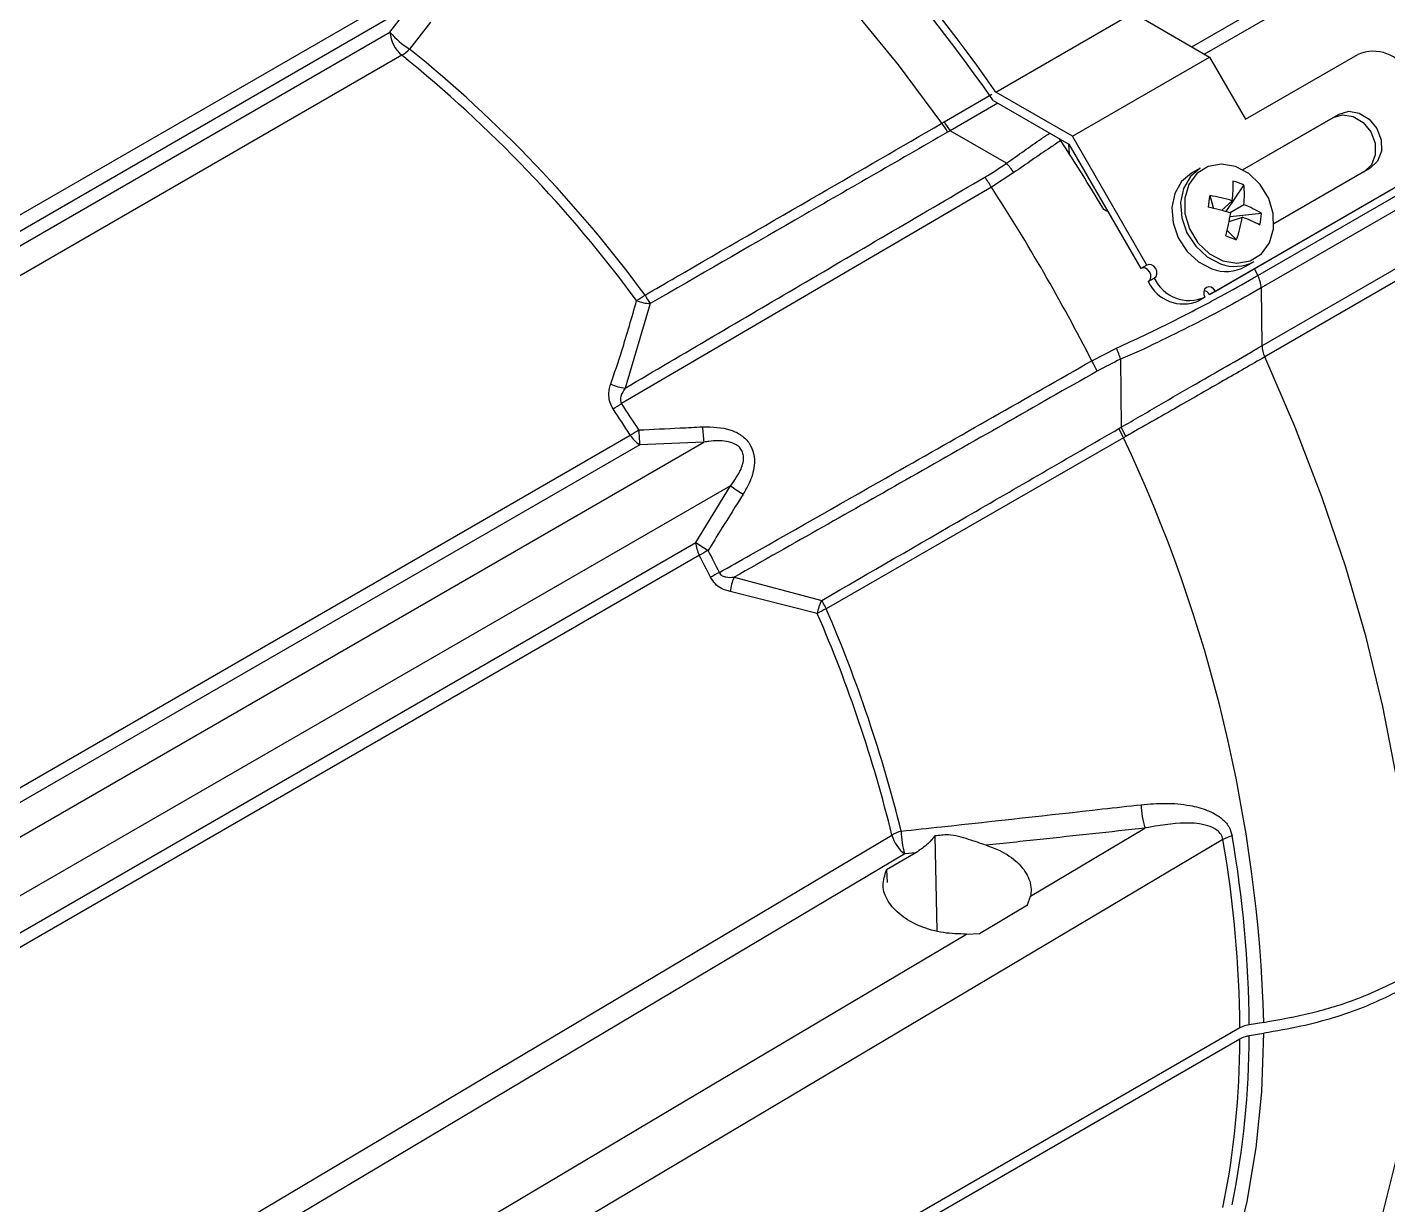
# Model space of a CAD drawing. Extents: x 17.3 to 113.1, y 4.8 to 84.5.
# Drawn here: x 78.731 to 82.8, y 63.923 to 67.445 of the extents above; entities that cross this region are included whole.
import ezdxf

# ---------------------------------------------------------------- set-up
doc = ezdxf.new("R2010")
doc.units = 0
doc.header["$MEASUREMENT"] = 0
doc.layers.add('OBJECT', color=7, linetype='CONTINUOUS')

msp = doc.modelspace()

# ---------------------------------------------------------------- linework, layer by layer
at = {"layer": 'OBJECT'}
for p, q in [((82.2138, 67.3862), (82.7302, 67.6843)), ((82.7582, 67.6565), (82.2519, 67.3642)), ((76.818, 65.7923), (79.9469, 67.5985)), ((76.8384, 65.7557), (79.8781, 67.5105)), ((79.8156, 67.4301), (79.8781, 67.5105)), ((81.6279, 67.2509), (82.038, 67.4877)), ((82.038, 67.4877), (82.2666, 67.3557)), ((76.8362, 65.7101), (79.8156, 67.4301)), ((79.937, 67.46), (79.8744, 67.3797)), ((79.8514, 67.361), (76.8681, 65.6388)), ((81.8565, 67.1189), (82.2666, 67.3557)), ((82.2666, 67.3557), (82.3741, 67.1696)), ((82.3741, 67.1696), (82.7099, 67.3635)), ((81.4734, 67.1617), (81.616, 67.2452)), ((81.6197, 67.2263), (81.8459, 67.0956)), ((81.8565, 67.1189), (81.6279, 67.2509)), ((82.3653, 67.0184), (82.654, 67.1851)), ((82.636, 67.1747), (82.654, 67.1851)), ((81.4666, 67.1578), (81.4734, 67.1617)), ((82.3653, 67.0184), (82.636, 67.1747)), ((81.6591, 67.0381), (81.4906, 67.1354)), ((81.8221, 67.1059), (81.8169, 67.1124)), ((82.0789, 66.7336), (81.8565, 67.1189)), ((81.8459, 67.0956), (82.0609, 66.7232)), ((82.4109, 66.7025), (83.0848, 67.0915)), ((82.2388, 67.0234), (82.2127, 67.0083)), ((83.0949, 67.0542), (82.421, 66.6652)), ((82.7475, 67.0232), (82.4588, 66.8565)), ((81.6819, 67.0103), (81.6144, 66.9667)), ((82.2665, 66.6456), (82.8919, 67.0067)), ((82.2845, 66.656), (82.9099, 67.0171)), ((81.6144, 66.9667), (80.5086, 66.3194)), ((82.2674, 66.9413), (82.2786, 66.9031)), ((82.3695, 66.9736), (82.3153, 66.8935)), ((82.3028, 66.897), (82.3349, 66.9262)), ((82.3698, 66.9141), (82.3281, 66.8897)), ((82.3254, 66.8643), (82.3649, 66.877)), ((82.4219, 66.8879), (82.328, 66.8776)), ((82.3478, 66.8096), (82.3194, 66.8374)), ((82.4236, 66.4924), (83.0223, 66.838)), ((82.0789, 66.7336), (82.0609, 66.7232)), ((82.3737, 66.7294), (82.3999, 66.7445)), ((82.0834, 66.6843), (82.1014, 66.6947)), ((82.4005, 66.723), (82.4109, 66.7025)), ((82.8358, 66.6922), (82.4318, 66.459)), ((82.2845, 66.656), (82.2665, 66.6456)), ((82.421, 66.6652), (82.4236, 66.4924)), ((80.5943, 66.6187), (80.5195, 66.3659)), ((82.2523, 66.6374), (82.2343, 66.627)), ((82.2343, 66.627), (82.2347, 66.6272)), ((82.2347, 66.6272), (82.2527, 66.6376)), ((82.2523, 66.6374), (82.2527, 66.6376)), ((81.9146, 66.4474), (81.9885, 66.485)), ((82.0007, 66.452), (82.0023, 66.2485)), ((77.763, 64.6253), (80.5341, 66.225)), ((77.8871, 64.5489), (80.7543, 66.2041)), ((80.7543, 66.2041), (80.5627, 66.1963)), ((82.0096, 66.2174), (81.1205, 65.7052)), ((82.0162, 66.2212), (82.0096, 66.2174)), ((80.5627, 66.1963), (77.7928, 64.5972)), ((80.8342, 66.0738), (77.9643, 64.417)), ((80.7305, 65.9039), (80.8342, 66.0738)), ((77.9605, 64.3048), (80.7305, 65.9039)), ((80.741, 65.8658), (77.9698, 64.2661)), ((80.845, 65.8001), (81.107, 65.7308)), ((81.0936, 65.6917), (80.8335, 65.757)), ((81.4451, 65.0262), (81.4514, 64.7426)), ((81.7314, 64.8465), (82.0737, 65.0497)), ((81.3883, 64.9762), (81.3008, 64.9245)), ((81.3883, 64.9762), (81.3552, 64.9728)), ((81.3008, 64.9245), (81.3022, 64.8873)), ((81.7227, 64.82), (81.7314, 64.8465)), ((81.5784, 64.735), (81.7227, 64.82)), ((81.5398, 64.7328), (81.5784, 64.735)), ((82.4293, 64.4686), (82.3855, 64.4618)), ((82.3577, 64.4526), (79.0457, 62.5406)), ((79.0457, 62.5079), (82.3577, 64.4199)), ((82.3855, 64.4292), (82.4293, 64.436))]:
    msp.add_line(p, q, dxfattribs=at)
at = {"layer": 'OBJECT', "flags": 128}
for points in [[(81.4666, 67.1578), (81.3361, 67.3322), (81.2001, 67.4993), (81.0592, 67.6583), (80.914, 67.8084), (80.7652, 67.949), (80.6135, 68.0794), (80.4596, 68.1989), (80.3043, 68.3071), (80.1482, 68.4033), (79.9922, 68.4872), (79.8369, 68.5584), (79.683, 68.6165), (79.5313, 68.6613), (79.3825, 68.6925), (79.2373, 68.71), (79.0963, 68.7138), (78.9603, 68.7037), (78.8299, 68.6799)], [(81.6341, 67.2179), (81.4906, 67.1354), (81.4906, 67.1354), (81.4906, 67.1354)], [(82.636, 67.1747), (82.6649, 67.1832), (82.6965, 67.178), (82.726, 67.16), (82.7489, 67.1319), (82.7618, 67.098), (82.7626, 67.0635), (82.7513, 67.0336), (82.7295, 67.0128)], [(82.654, 67.1851), (82.6829, 67.1936), (82.7145, 67.1884), (82.744, 67.1704), (82.7669, 67.1423), (82.7798, 67.1084), (82.7806, 67.0739), (82.7693, 67.044), (82.7475, 67.0232)], [(81.8453, 67.096), (81.8461, 67.0798), (81.8467, 67.0666)], [(82.2388, 67.0234), (82.2095, 66.9986), (82.1891, 66.9631), (82.1802, 66.9206), (82.1837, 66.8748), (82.1993, 66.8299), (82.2255, 66.7897), (82.2601, 66.758), (82.2999, 66.7374)], [(82.3067, 66.7465), (82.3487, 66.7392), (82.3884, 66.7464), (82.4219, 66.7675), (82.4459, 66.8003), (82.4582, 66.8416), (82.4575, 66.8874), (82.4438, 66.9332), (82.4186, 66.9745), (82.3842, 67.0074), (82.3441, 67.0284), (82.3021, 67.0357), (82.2624, 67.0285), (82.2289, 67.0075), (82.2049, 66.9747), (82.1926, 66.9334), (82.1933, 66.8875), (82.207, 66.8417), (82.2322, 66.8004), (82.2666, 66.7676), (82.3067, 66.7465)], [(82.2127, 67.0083), (82.1833, 66.9835), (82.1629, 66.948), (82.154, 66.9055), (82.1576, 66.8597), (82.1731, 66.8148), (82.1994, 66.7746), (82.2339, 66.7429), (82.2738, 66.7223)], [(82.1014, 66.6947), (82.1067, 66.6997), (82.1094, 66.7069), (82.1092, 66.7152), (82.1061, 66.7233), (82.1006, 66.7301), (82.0935, 66.7344), (82.0859, 66.7357), (82.0789, 66.7336)], [(82.0834, 66.6843), (82.0887, 66.6893), (82.0914, 66.6965), (82.0912, 66.7048), (82.0881, 66.7129), (82.0826, 66.7197), (82.0755, 66.724), (82.0679, 66.7253), (82.0609, 66.7232)], [(82.2845, 66.656), (82.279, 66.6628), (82.2719, 66.6671), (82.2643, 66.6683), (82.2573, 66.6663), (82.2521, 66.6613), (82.2494, 66.6541), (82.2496, 66.6458), (82.2527, 66.6376)], [(82.8776, 64.618), (82.8711, 64.8096), (82.8534, 65.0066), (82.8247, 65.2082), (82.7851, 65.4134), (82.7348, 65.6212), (82.674, 65.8306), (82.603, 66.0407), (82.5222, 66.2505), (82.4318, 66.459)], [(78.4215, 63.3069), (78.5088, 63.3588), (78.8583, 63.5666), (80.256, 64.398), (81.3168, 65.0291)], [(82.3069, 65.0158), (82.1423, 64.918), (81.4371, 64.4989), (78.9625, 63.0286)], [(81.3552, 64.9728), (80.5037, 64.4659), (79.5943, 63.9245), (78.4601, 63.2495)], [(79.2526, 63.3753), (79.7932, 63.6961), (80.7039, 64.2366), (81.5398, 64.7328)], [(82.4318, 63.2591), (82.5222, 63.3633), (82.603, 63.4797), (82.674, 63.6079), (82.7348, 63.7471), (82.7851, 63.8968), (82.8247, 64.0563), (82.8534, 64.2247), (82.8711, 64.4014), (82.8776, 64.5854)], [(82.0096, 63.1718), (82.0947, 63.2718), (82.1708, 63.3833), (82.2376, 63.5058), (82.2948, 63.6386), (82.3422, 63.7812), (82.3795, 63.933), (82.4065, 64.0932), (82.4231, 64.2611), (82.4293, 64.436)]]:
    msp.add_lwpolyline(points, dxfattribs=at)
at = {"layer": 'OBJECT'}
for centre, radius, start, end in [((77.641, 64.4771), 4.8569, 34.8267, 53.3589), ((77.6625, 64.4852), 4.8138, 34.7093, 53.2964), ((77.6748, 64.3412), 6.069, 26.94753, 33.11138), ((79.913, 67.4367), 0.0976, 183.8769, 230.8413), ((79.9967, 67.5818), 0.2362, 219.9613, 238.8164), ((79.7978, 67.4505), 0.1043, 300.9303, 317.2684), ((77.3636, 64.2779), 3.9616, 36.3743, 51.099), ((77.3789, 64.2872), 3.9738, 36.3743, 51.099), ((82.7562, 67.2579), 0.1153, 24.8163, 113.6432), ((81.9253, 67.4281), 0.5325, 210.5142, 213.9015), ((81.8834, 67.4102), 0.4794, 211.2142, 214.9756), ((76.8215, 63.8492), 5.9676, 30.80361, 33.07498), ((81.4476, 66.8412), 0.2889, 35.8238, 42.9507), ((81.1637, 66.7011), 0.5231, 30.5114, 34.4183), ((81.9172, 66.9698), 0.42, 354.0364, 2.0586), ((82.2794, 66.7658), 0.2265, 66.5658, 75.3078), ((76.7474, 63.8059), 5.8032, 27.07699, 33.00133), ((83.3013, 66.7867), 1.0454, 171.4975, 173.4128), ((82.19, 66.4365), 0.5107, 73.5175, 81.2841), ((82.062, 66.9424), 0.3091, 354.7518, 5.8002), ((82.1083, 66.1767), 0.7461, 72.719, 78.053), ((82.2588, 66.6289), 0.3061, 57.7968, 68.7304), ((81.6343, 67.0044), 0.7052, 344.9136, 350.5889), ((81.8789, 66.9644), 0.4937, 341.7304, 349.8111), ((82.2158, 66.4793), 0.4247, 61.6825, 69.4535), ((82.1928, 66.9006), 0.2295, 348.0885, 356.8211), ((82.6296, 67.678), 0.913, 249.8532, 252.0202), ((82.3422, 66.8483), 0.1187, 249.1347, 299.0508), ((82.2061, 66.7431), 0.1153, 204.8164, 293.6429), ((82.3161, 66.8332), 0.1187, 249.1351, 299.0501), ((82.3337, 66.6616), 0.0874, 2.3954, 27.9366), ((82.1881, 66.7327), 0.1153, 204.8163, 293.643), ((82.2455, 66.6343), 0.0239, 28.2481, 78.2915), ((80.399, 66.8909), 0.3054, 300.3437, 305.9854), ((80.5958, 66.7262), 0.1075, 246.7401, 269.2243), ((81.0434, 66.9191), 0.5403, 210.6259, 213.7809), ((82.5087, 66.4956), 0.0851, 182.1754, 205.4882), ((81.7239, 66.3683), 0.2892, 16.8031, 23.7798), ((81.4532, 66.1868), 0.53, 25.6874, 29.4634), ((80.5269, 66.4767), 0.1111, 242.7785, 266.1741), ((80.201, 66.7883), 0.5608, 300.1874, 303.262), ((76.6149, 63.731), 4.6455, 32.4714, 33.6267), ((76.6294, 63.7394), 4.6588, 32.4712, 33.6268), ((81.3394, 66.2756), 0.5894, 182.4963, 186.9722), ((82.4796, 66.483), 0.5399, 206.2213, 209.4711), ((82.4439, 66.4559), 0.4878, 205.1677, 208.7631), ((80.1221, 66.9351), 0.8209, 300.1272, 302.2281), ((80.6086, 66.2705), 0.0872, 211.3844, 238.2801), ((81.3126, 66.2667), 0.7532, 181.9861, 185.3674), ((78.0275, 64.3368), 4.4038, 1.7148, 25.2792), ((81.1936, 66.5704), 0.6131, 234.1083, 238.3568), ((80.8182, 65.9076), 0.0878, 182.437, 208.3971), ((81.1893, 66.5813), 0.8182, 235.8906, 238.9558), ((81.1287, 65.1904), 0.7788, 117.6471, 119.8617), ((76.6284, 63.7357), 4.6616, 26.4785, 27.3911), ((76.6179, 63.7294), 4.6436, 26.478, 27.3914), ((81.0619, 65.2983), 0.5781, 116.8306, 119.8136), ((80.946, 65.7499), 0.1127, 153.5892, 176.3809), ((81.2016, 65.6767), 0.1089, 150.2609, 172.1249), ((81.5986, 65.9742), 0.5486, 206.3414, 209.3592), ((81.2451, 65.4257), 0.3061, 114.0217, 119.6502), ((77.2652, 64.0332), 4.1722, 13.8093, 23.4219), ((77.2803, 64.0417), 4.185, 13.8093, 23.4219), ((82.3014, 65.1226), 0.239, 180.6691, 197.7488), ((81.3813, 64.9138), 0.1321, 106.2692, 119.2321), ((81.4138, 65.0539), 0.1001, 194.3768, 234.1577), ((81.5879, 65.0448), 0.2436, 180.9856, 197.1951), ((82.3599, 64.9205), 0.109, 103.4506, 119.0976), ((78.8663, 64.4292), 3.5193, 0.5305, 9.7724), ((78.8476, 64.42), 3.5102, 0.5313, 9.7723), ((79.8239, 64.42), 2.5337, 348.5093, 359.9974), ((79.8451, 64.4292), 2.5404, 348.5094, 359.9983)]:
    msp.add_arc(centre, radius, start, end, dxfattribs=at)
for points, knots in [([(83.1063, 67.1067), (83.0895, 67.1393), (83.041, 67.2336), (82.9554, 67.3874), (82.8633, 67.5415), (82.8039, 67.6337), (82.7822, 67.6675)], [0, 0, 0, 0, 0.169694, 0.491691, 0.81372, 1, 1, 1, 1]), ([(80.5785, 66.6439), (80.6093, 66.6617), (80.7827, 66.7621), (81.0788, 66.9334), (81.344, 67.0869), (81.4666, 67.1578)], [0, 0, 0, 0, 0.1041979, 0.5858463, 1, 1, 1, 1]), ([(81.4834, 67.1312), (81.331, 67.0433), (81.0347, 66.8725), (80.7383, 66.7017), (80.5943, 66.6187)], [0, 0, 0, 0, 0.514049, 1, 1, 1, 1]), ([(81.4906, 67.1354), (81.4906, 67.1354), (81.4883, 67.1339), (81.4858, 67.1325), (81.4834, 67.1312)], [0, 0, 0, 0, 0.000279, 1, 1, 1, 1]), ([(81.6591, 67.0381), (81.6591, 67.0381), (81.6946, 67.0627), (81.7377, 67.0943), (81.7807, 67.1231), (81.7889, 67.1286)], [0, 0, 0, 0, 0.000016, 0.810457, 1, 1, 1, 1]), ([(81.8221, 67.1059), (81.8117, 67.0991), (81.7653, 67.0685), (81.7183, 67.0358), (81.6819, 67.0103)], [0, 0, 0, 0, 0.224508, 1, 1, 1, 1]), ([(81.5952, 66.9968), (81.6168, 67.0101), (81.6384, 67.0235), (81.6591, 67.0381), (81.6591, 67.0381)], [0, 0, 0, 0, 0.99997, 1, 1, 1, 1]), ([(80.5195, 66.3659), (80.6939, 66.4684), (81.0522, 66.6791), (81.411, 66.889), (81.5952, 66.9968)], [0, 0, 0, 0, 0.486655, 1, 1, 1, 1]), ([(81.9623, 66.8955), (81.9622, 66.8955), (81.9611, 66.8951), (81.9586, 66.8955), (81.9547, 66.897), (81.9506, 66.9002), (81.9484, 66.9035), (81.9473, 66.9052)], [0, 0, 0, 0, 0.014751, 0.194857, 0.382649, 0.683792, 1, 1, 1, 1]), ([(81.9885, 66.485), (82.0444, 66.5111), (82.1578, 66.5643), (82.2986, 66.6388), (82.3784, 66.6841), (82.4109, 66.7025)], [0, 0, 0, 0, 0.365392, 0.741453, 1, 1, 1, 1]), ([(82.421, 66.6652), (82.421, 66.6652), (82.3896, 66.6471), (82.3237, 66.6102), (82.2195, 66.5551), (82.1114, 66.5023), (82.0384, 66.4672), (82.0007, 66.452), (82.0007, 66.452)], [0, 0, 0, 0, 0.000005, 0.258899, 0.517796, 0.758901, 0.999996, 1, 1, 1, 1]), ([(80.4761, 66.378), (80.4872, 66.4109), (80.5152, 66.4939), (80.539, 66.5772), (80.5533, 66.6274)], [0, 0, 0, 0, 0.396331, 1, 1, 1, 1]), ([(82.0023, 66.2485), (82.0023, 66.2485), (82.0408, 66.2707), (82.1169, 66.3151), (82.2267, 66.3786), (82.3298, 66.4382), (82.3933, 66.4749), (82.4236, 66.4924), (82.4236, 66.4924)], [0, 0, 0, 0, 0.000005, 0.254675, 0.509348, 0.754672, 0.999996, 1, 1, 1, 1]), ([(82.0007, 66.452), (82.0007, 66.452), (81.977, 66.441), (81.9539, 66.4288), (81.9308, 66.4165)], [0, 0, 0, 0, 0.000029, 1, 1, 1, 1]), ([(82.4318, 66.459), (82.3917, 66.4358), (82.3101, 66.3888), (82.1693, 66.3082), (82.0684, 66.2509), (82.0162, 66.2212)], [0, 0, 0, 0, 0.319105, 0.647495, 1, 1, 1, 1]), ([(80.801, 65.8141), (80.832, 65.8317), (81.0062, 65.9306), (81.3776, 66.1413), (81.7176, 66.3351), (81.9146, 66.4474)], [0, 0, 0, 0, 0.083466, 0.469044, 1, 1, 1, 1]), ([(81.9308, 66.4165), (81.7452, 66.3109), (81.3835, 66.105), (81.0214, 65.8999), (80.845, 65.8001)], [0, 0, 0, 0, 0.513008, 1, 1, 1, 1]), ([(80.483, 66.3036), (80.4796, 66.3098), (80.4727, 66.3224), (80.4692, 66.3469), (80.4719, 66.3653), (80.4756, 66.3763), (80.4761, 66.378)], [0, 0, 0, 0, 0.254854, 0.508631, 0.928591, 1, 1, 1, 1]), ([(80.5195, 66.3659), (80.514, 66.3578), (80.507, 66.3475), (80.5044, 66.3324), (80.5053, 66.3249), (80.5077, 66.3209), (80.5086, 66.3194)], [0, 0, 0, 0, 0.580898, 0.740076, 0.900892, 1, 1, 1, 1]), ([(80.5599, 66.2406), (80.6011, 66.2425), (80.6647, 66.2454), (80.7282, 66.2488), (80.7505, 66.25)], [0, 0, 0, 0, 0.648493, 1, 1, 1, 1]), ([(80.7505, 66.25), (80.7793, 66.2496), (80.82, 66.2491), (80.8675, 66.226), (80.8922, 66.2013), (80.9055, 66.1687), (80.9065, 66.1275), (80.8937, 66.0859), (80.8784, 66.0594), (80.872, 66.0485)], [0, 0, 0, 0, 0.26946, 0.38121, 0.493906, 0.593567, 0.708386, 0.879636, 1, 1, 1, 1]), ([(81.107, 65.7308), (81.251, 65.8141), (81.5471, 65.9853), (81.8432, 66.1565), (81.9953, 66.2445)], [0, 0, 0, 0, 0.486388, 1, 1, 1, 1]), ([(81.9953, 66.2445), (81.9976, 66.2458), (82, 66.2471), (82.0023, 66.2485), (82.0023, 66.2485)], [0, 0, 0, 0, 0.999705, 1, 1, 1, 1]), ([(80.8342, 66.0738), (80.846, 66.0897), (80.8619, 66.111), (80.8724, 66.1429), (80.874, 66.1615), (80.8696, 66.1776), (80.8607, 66.1901), (80.8446, 66.201), (80.8135, 66.2094), (80.7818, 66.2083), (80.7595, 66.2049), (80.7543, 66.2041)], [0, 0, 0, 0, 0.248555, 0.3333352, 0.4187373, 0.4770675, 0.535602, 0.6044922, 0.7131677, 0.9343368, 1, 1, 1, 1]), ([(80.872, 66.0485), (80.8501, 66.0136), (80.815, 65.9577), (80.7803, 65.9014), (80.7673, 65.8803)], [0, 0, 0, 0, 0.624895, 1, 1, 1, 1]), ([(80.8335, 65.757), (80.8246, 65.7596), (80.8085, 65.7642), (80.7873, 65.7792), (80.7786, 65.7932), (80.7745, 65.7998)], [0, 0, 0, 0, 0.395776, 0.712488, 1, 1, 1, 1]), ([(80.801, 65.8141), (80.8021, 65.8122), (80.8043, 65.8083), (80.8109, 65.8035), (80.8246, 65.7988), (80.8366, 65.7996), (80.845, 65.8001)], [0, 0, 0, 0, 0.128041, 0.255391, 0.479319, 1, 1, 1, 1]), ([(81.3443, 65.0406), (81.3845, 65.045), (81.5856, 65.0667), (81.8249, 65.0932), (82.024, 65.1155), (82.0624, 65.1198)], [0, 0, 0, 0, 0.1678724, 0.839364, 1, 1, 1, 1]), ([(82.0624, 65.1198), (82.0869, 65.1218), (82.1358, 65.1259), (82.2026, 65.12), (82.261, 65.1049), (82.3022, 65.0821), (82.327, 65.0538), (82.3322, 65.035), (82.3345, 65.0266)], [0, 0, 0, 0, 0.227374, 0.454238, 0.628217, 0.803357, 0.912623, 1, 1, 1, 1]), ([(82.3069, 65.0158), (82.3054, 65.0208), (82.3022, 65.032), (82.2864, 65.047), (82.2512, 65.0622), (82.1777, 65.0686), (82.1143, 65.0571), (82.0737, 65.0497)], [0, 0, 0, 0, 0.062412, 0.139208, 0.265335, 0.530913, 1, 1, 1, 1]), ([(81.4451, 65.0262), (81.4385, 65.0184), (81.421, 64.9974), (81.4009, 64.9844), (81.3883, 64.9762)], [0, 0, 0, 0, 0.372319, 1, 1, 1, 1]), ([(81.5988, 64.9984), (81.5813, 65.0043), (81.5444, 65.0167), (81.4924, 65.0324), (81.4586, 65.028), (81.4451, 65.0262)], [0, 0, 0, 0, 0.350762, 0.739165, 1, 1, 1, 1]), ([(82.0737, 65.0497), (81.9692, 65.0383), (81.811, 65.0211), (81.6526, 65.0042), (81.5988, 64.9984)], [0, 0, 0, 0, 0.6605152, 1, 1, 1, 1]), ([(81.5988, 64.9984), (81.6126, 64.9934), (81.6486, 64.9803), (81.6954, 64.9481), (81.7284, 64.9035), (81.7349, 64.868), (81.7319, 64.8495), (81.7314, 64.8465)], [0, 0, 0, 0, 0.162696, 0.424831, 0.687546, 0.950209, 1, 1, 1, 1]), ([(81.5398, 64.7328), (81.5167, 64.7333), (81.4686, 64.7343), (81.3992, 64.7545), (81.3408, 64.7875), (81.3021, 64.8304), (81.2854, 64.8786), (81.2957, 64.9092), (81.3008, 64.9245)], [0, 0, 0, 0, 0.156109, 0.324409, 0.493191, 0.662433, 0.831758, 1, 1, 1, 1]), ([(82.4293, 64.4686), (82.4772, 64.4774), (82.5739, 64.4951), (82.7292, 64.5426), (82.8227, 64.5901), (82.8776, 64.618)], [0, 0, 0, 0, 0.287513, 0.581796, 1, 1, 1, 1]), ([(82.8776, 64.5854), (82.8287, 64.5602), (82.7273, 64.5082), (82.5706, 64.461), (82.4665, 64.4426), (82.4293, 64.436)], [0, 0, 0, 0, 0.375049, 0.776984, 1, 1, 1, 1]), ([(82.3855, 64.4618), (82.3788, 64.4604), (82.3686, 64.4583), (82.3605, 64.4541), (82.3577, 64.4526)], [0, 0, 0, 0, 0.643557, 1, 1, 1, 1]), ([(82.3577, 64.4199), (82.363, 64.4225), (82.3714, 64.4266), (82.3818, 64.4285), (82.3855, 64.4292)], [0, 0, 0, 0, 0.643567, 1, 1, 1, 1])]:
    msp.add_open_spline(points, degree=3, knots=knots, dxfattribs=at)

doc.saveas('drawing.dxf')
